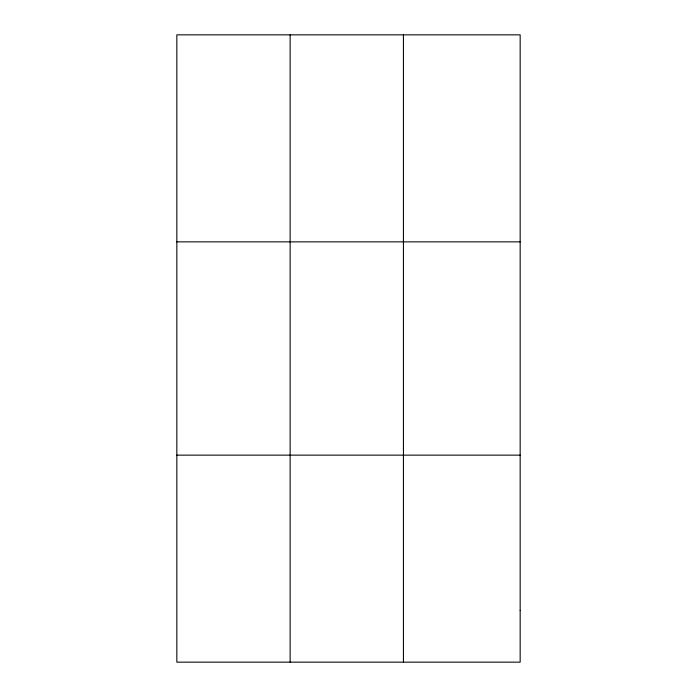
<?xml version="1.0" encoding="UTF-8"?>
<svg xmlns="http://www.w3.org/2000/svg" width="697" height="697" viewBox="0 0 697 697"><rect width="100%" height="100%" fill="white"/><g stroke="black" fill="none" stroke-linecap="round" stroke-linejoin="round"><path stroke-width="1.05" d="M290.135 34.85L290.135 662.15M403.432 34.85L403.432 662.15M176.838 241.859L520.162 241.859M176.838 455.141L520.162 455.141M520.162 610.398L520.162 662.15L176.838 662.15L176.838 34.85L520.162 34.85L520.162 610.398"/></g></svg>
